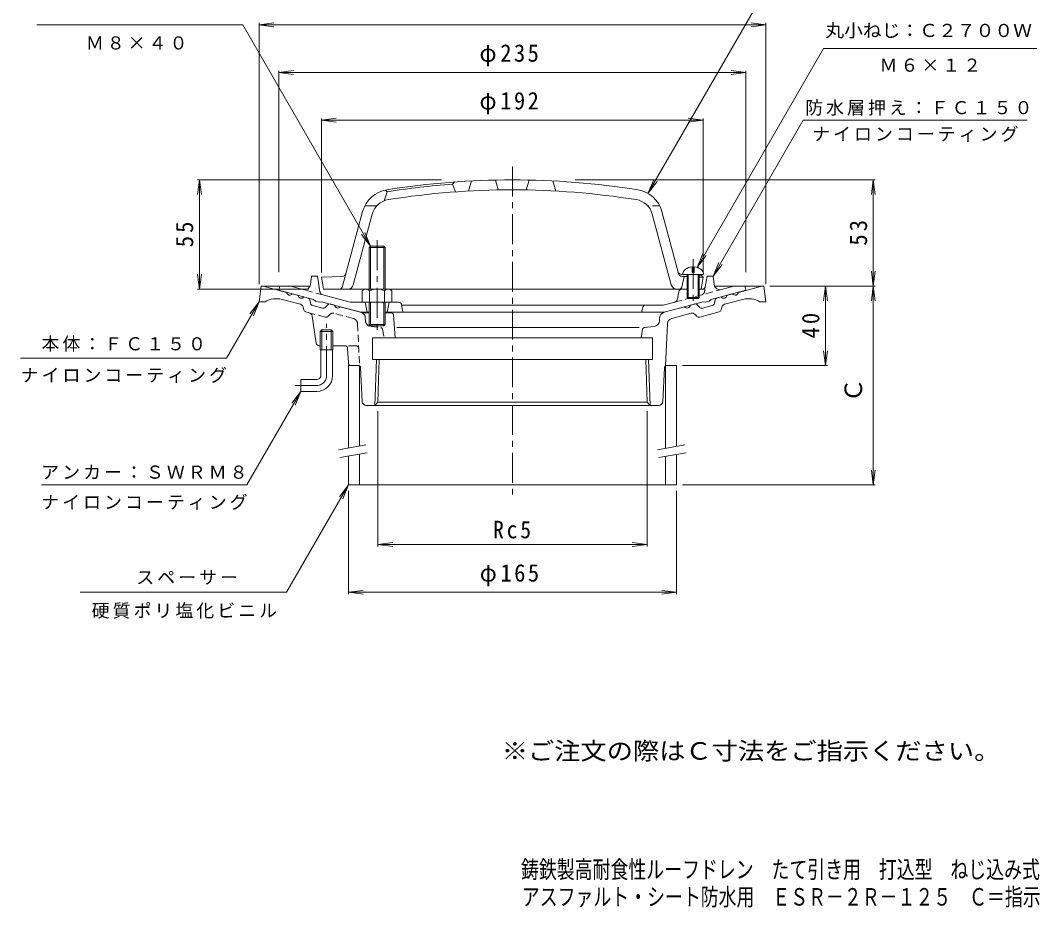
# Model space of a CAD drawing. Units: millimetres, scale not verified. Extents: x -290 to 222, y -346 to 356.
# Drawn here: x -290 to 222, y -346 to 100 of the extents above; entities that cross this region are included whole.
import ezdxf
from ezdxf.enums import TextEntityAlignment as Align

# ---------------------------------------------------------------- set-up
doc = ezdxf.new("R2010")
doc.units = ezdxf.units.MM
doc.header["$LTSCALE"] = 3
doc.linetypes.add('CHAIN1', pattern=[8, 5, -1, 1, -1])
doc.linetypes.add('DASHED1', pattern=[1.8, 1.2, -0.6])
for name, color, linetype, lineweight in [('0-0', 3, 'Continuous', 9), ('0-1', 2, 'Continuous', 9), ('0-2', 6, 'Continuous', 5), ('0-3', 4, 'Continuous', 9), ('0-4', 7, 'Continuous', 9), ('0-5', 7, 'Continuous', 9)]:
    doc.layers.add(name, color=color, linetype=linetype, lineweight=lineweight)
doc.layers.add('F-4', color=2, linetype='Continuous')
doc.layers.add('F-5', color=2, linetype='Continuous')
doc.styles.add('ＭＳ ゴシック', font='')
doc.styles.get('ＭＳ ゴシック').set_extended_font_data('MS Gothic')

msp = doc.modelspace()

# ---------------------------------------------------------------- linework, layer by layer
at = {"layer": '0-0', "linetype": 'CHAIN1'}
for p, q in [((-42.702, 26.825), (-42.702, -138.751)), ((-136.202, -78.275), (-136.202, -52.275)), ((-141.202, -83.275), (-152.202, -83.275))]:
    msp.add_line(p, q, dxfattribs=at)
at = {"layer": '0-0'}
for p, q in [((-170.202, -41.275), (-169.202, -33.275)), ((-169.202, -33.275), (-144.476, -33.275)), ((-168.202, -33.275), (-156.346, -36.452)), ((58.822, -33.275), (83.798, -33.275)), ((82.798, -33.275), (70.942, -36.452)), ((84.798, -41.275), (83.798, -33.275)), ((-149.372, -42.462), (-158.56, -40)), ((-153.449, -37.229), (-150.551, -38.005)), ((-145.352, -39.398), (-147.653, -38.781)), ((-144.631, -40.163), (-144.269, -41.936)), ((59.227, -40.163), (58.865, -41.936)), ((59.948, -39.398), (62.249, -38.781)), ((63.968, -42.462), (73.156, -40)), ((68.044, -37.229), (65.147, -38.005)), ((-170.202, -41.275), (-167.202, -41.275)), ((-147.692, -45.16), (-147.931, -43.993)), ((-143.187, -43.084), (-138.217, -44.416)), ((-135.506, -42.608), (-136.706, -43.962)), ((-132.198, -42.923), (-134.499, -42.306)), ((-118.958, -46.47), (-129.3, -43.699)), ((33.554, -46.47), (43.896, -43.699)), ((46.794, -42.923), (49.095, -42.306)), ((50.102, -42.608), (51.302, -43.962)), ((57.783, -43.084), (52.813, -44.416)), ((62.288, -45.16), (62.526, -43.993)), ((84.798, -41.275), (81.798, -41.275)), ((-144.962, -46.749), (-146.61, -46.308)), ((-141.398, -62.004), (-143.503, -48.376)), ((-114.702, -46.775), (-118.225, -46.775)), ((-103.631, -46.775), (-106.702, -46.775)), ((-102.633, -47.701), (-101.776, -59.275)), ((31.269, -50.729), (31.333, -49.238)), ((37.424, -49.574), (47.145, -46.97)), ((49.949, -48.466), (49.159, -47.574)), ((51.46, -48.919), (61.206, -46.308)), ((-138.562, -55.275), (-139.377, -56.075)), ((-133.027, -56.075), (-139.377, -56.075)), ((-139.377, -65.275), (-139.377, -56.075)), ((-133.842, -55.275), (-138.562, -55.275)), ((-138.562, -65.275), (-138.562, -55.275)), ((-133.027, -56.075), (-133.842, -55.275)), ((-133.842, -65.275), (-133.842, -55.275)), ((-133.027, -65.275), (-133.027, -56.075)), ((21.051, -54.186), (-100.857, -54.186)), ((22.675, -55.015), (21.965, -59.275)), ((28.628, -53.578), (23.542, -54.186)), ((35.203, -52.342), (34.293, -73.385)), ((-113.202, -59.275), (-113.202, -70.275)), ((-113.202, -59.275), (27.798, -59.275)), ((27.798, -59.275), (27.798, -70.275)), ((-139.916, -63.275), (-139.377, -63.275)), ((-133.027, -65.275), (-139.377, -65.275)), ((-139.202, -78.275), (-139.202, -65.275)), ((-133.202, -78.275), (-133.202, -65.275)), ((-133.027, -63.275), (-127.129, -63.275)), ((-125.631, -64.7), (-125.273, -71.85)), ((-113.202, -70.275), (27.798, -70.275)), ((-111.917, -93.275), (-111.198, -70.275)), ((26.513, -93.275), (25.794, -70.275)), ((-123.775, -73.275), (-120.153, -73.275)), ((-118.297, -91.375), (-119.155, -74.225)), ((32.893, -91.375), (33.75, -74.225)), ((-149.202, -80.275), (-149.202, -86.275)), ((-141.202, -80.275), (-149.202, -80.275)), ((-141.202, -86.275), (-149.202, -86.275)), ((-110.39, -91.749), (24.986, -91.749)), ((-116.3, -93.275), (30.895, -93.275))]:
    msp.add_line(p, q, dxfattribs=at)
at = {"layer": '0-0', "linetype": 'DASHED1'}
for p, q in [((-136.864, -48.919), (-144.962, -46.749)), ((-135.354, -48.466), (-134.563, -47.574)), ((-122.828, -49.574), (-132.549, -46.97)), ((-116.673, -50.729), (-116.737, -49.238)), ((-120.607, -52.342), (-119.697, -73.385)), ((-114.032, -53.578), (-108.946, -54.186)), ((-108.079, -55.015), (-107.369, -59.275)), ((-121.571, -63.275), (-127.129, -63.275))]:
    msp.add_line(p, q, dxfattribs=at)
at = {"layer": '0-0'}
for points in [[(-111.917, -93.275), (-110.39, -91.749), (-109.719, -70.275)], [(26.513, -93.275), (24.986, -91.749), (24.315, -70.275)]]:
    msp.add_lwpolyline(points, dxfattribs=at)
for centre, radius, start, end in [((-161.407, -50.625), 11, 74.99997, 121.79021), ((-154.736, -36.237), 1.625, 187.61929, 322.3797), ((-148.94, -37.789), 1.625, 187.62059, 322.37891), ((-145.611, -40.364), 1, 11.56642, 75.00078), ((60.207, -40.364), 1, 104.99922, 168.43358), ((63.536, -37.789), 1.625, 217.62109, 352.37941), ((69.332, -36.237), 1.625, 217.6203, 352.38071), ((76.003, -50.625), 11, 58.20979, 105.00003), ((-149.89, -44.394), 2, 11.56621, 75.0005), ((-146.222, -44.859), 1.5, 191.56628, 255.00128), ((-142.799, -41.635), 1.5, 191.5649, 254.99991), ((-137.829, -42.967), 1.5, 254.99991, 318.43558), ((-134.758, -43.272), 1, 75.00023, 138.43498), ((-130.587, -42.707), 1.625, 187.62059, 322.38074), ((45.183, -42.707), 1.625, 217.61926, 352.37941), ((49.354, -43.272), 1, 41.56502, 104.99977), ((52.425, -42.967), 1.5, 221.56442, 285.00009), ((57.395, -41.635), 1.5, 285.00009, 348.4351), ((60.818, -44.859), 1.5, 284.99872, 348.43372), ((64.486, -44.394), 2, 104.9995, 168.43379), ((-145.48, -48.681), 2, 8.77884, 75.00076), ((-119.735, -49.368), 3, 59.78954, 75.00024), ((-103.631, -47.775), 1, 4.23788, 90), ((28.272, -50.599), 3, 276.82027, 357.52458), ((34.33, -49.368), 3, 104.99976, 177.5246), ((38.2, -52.472), 3, 104.99898, 177.5246), ((47.663, -48.901), 2, 41.56493, 105.00024), ((51.072, -47.47), 1.5, 221.56349, 284.99872), ((23.661, -55.179), 1, 96.82062, 170.53838), ((-139.916, -61.775), 1.5, 188.77872, 270), ((-127.129, -64.775), 1.5, 2.86287, 90), ((-123.775, -71.775), 1.5, 182.86287, 270), ((-120.153, -74.275), 1, 2.86252, 90), ((34.749, -74.275), 1, 117.1295, 177.13748), ((-141.202, -78.275), 2, 270, 0), ((-141.202, -78.275), 8, 270, 0), ((-116.3, -91.275), 2, 182.86198, 270), ((30.895, -91.275), 2, 270, 357.13802)]:
    msp.add_arc(centre, radius, start, end, dxfattribs=at)
at = {"layer": '0-0', "linetype": 'DASHED1'}
for centre, radius, start, end in [((-136.476, -47.47), 1.5, 255.00128, 318.43651), ((-133.067, -48.901), 2, 74.99976, 138.43507), ((-123.604, -52.472), 3, 2.4754, 75.00102), ((-119.735, -49.368), 3, 2.4754, 59.78954), ((-113.676, -50.599), 3, 182.47542, 263.17973), ((-109.065, -55.179), 1, 9.46162, 83.17938), ((-121.571, -64.775), 1.5, 2.4754, 90)]:
    msp.add_arc(centre, radius, start, end, dxfattribs=at)
at = {"layer": '0-0', "linetype": 'CHAIN1'}
msp.add_arc((-141.202, -78.275), 5, 270, 0, dxfattribs=at)
at = {"layer": '0-1', "color": 4, "linetype": 'CHAIN1'}
msp.add_line((-110.827, -10.242), (-110.827, -56.242), dxfattribs=at)
at = {"layer": '0-1', "color": 4}
for p, q in [((-114.827, -34.885), (-114.827, -13.918)), ((-114.151, -34.885), (-114.151, -13.242)), ((-107.504, -34.885), (-107.504, -13.242)), ((-106.827, -34.885), (-106.827, -13.918)), ((-118.327, -35.607), (-118.327, -41.385)), ((-116.451, -34.885), (-105.203, -34.885)), ((-114.574, -35.607), (-114.574, -41.385)), ((-107.08, -35.607), (-107.08, -41.385)), ((-103.327, -35.607), (-103.327, -41.385)), ((-118.327, -41.385), (-103.327, -41.385)), ((-114.827, -41.385), (-114.827, -52.565)), ((-114.151, -41.385), (-114.151, -53.242)), ((-107.504, -41.385), (-107.504, -53.242)), ((-106.827, -41.385), (-106.827, -52.565))]:
    msp.add_line(p, q, dxfattribs=at)
at = {"layer": '0-1'}
for p, q in [((-144.377, -32.528), (-143.827, -28.385)), ((-140.827, -28.385), (-143.827, -28.385)), ((-139.539, -36.119), (-140.827, -28.385)), ((54.299, -33.632), (55.173, -28.385)), ((55.173, -28.385), (58.173, -28.385)), ((58.723, -32.528), (58.173, -28.385)), ((-160.327, -35.385), (-159.827, -33.385)), ((-142.827, -40.075), (-160.327, -35.385)), ((-154.268, -33.385), (-159.827, -33.385)), ((-148.128, -35.031), (-154.268, -33.385)), ((52.819, -34.885), (51.173, -34.885)), ((57.173, -40.075), (74.673, -35.385)), ((62.473, -35.031), (68.614, -33.385)), ((68.614, -33.385), (74.173, -33.385)), ((74.673, -35.385), (74.173, -33.385)), ((-142.827, -40.075), (-141.827, -40.86)), ((-139.827, -41.396), (-141.827, -40.86)), ((-138.083, -37.722), (-124.412, -41.385)), ((40.967, -36.144), (40.381, -39.731)), ((54.173, -41.396), (56.173, -40.86)), ((57.173, -40.075), (56.173, -40.86)), ((-138.827, -41.146), (-139.827, -41.396)), ((-119.274, -46.385), (-138.827, -41.146)), ((-100.057, -41.385), (-124.412, -41.385)), ((-116.827, -41.385), (-115.827, -46.385)), ((-104.827, -41.385), (-105.827, -46.385)), ((-98.586, -42.591), (-97.827, -46.385)), ((-98.527, -42.885), (33.159, -42.885)), ((22.966, -43.611), (22.173, -46.385)), ((38.925, -41.341), (33.159, -42.885)), ((33.62, -46.385), (53.173, -41.146)), ((53.173, -41.146), (54.173, -41.396)), ((-114.827, -46.385), (-119.274, -46.385)), ((-106.827, -46.385), (33.62, -46.385))]:
    msp.add_line(p, q, dxfattribs=at)
at = {"layer": '0-1', "linetype": 'DASHED1'}
for p, q in [((-138.083, -37.722), (-148.128, -35.031)), ((38.925, -41.341), (62.473, -35.031)), ((53.885, -36.119), (54.299, -33.632))]:
    msp.add_line(p, q, dxfattribs=at)
at = {"layer": '0-1', "color": 4}
for points in [[(-106.827, -13.918), (-114.827, -13.918), (-114.151, -13.242), (-107.504, -13.242)], [(-106.827, -52.565), (-114.827, -52.565), (-114.151, -53.242), (-107.504, -53.242)]]:
    msp.add_lwpolyline(points, close=True, dxfattribs=at)
at = {"layer": '0-1'}
for centre, radius, start, end in [((-147.351, -32.133), 3, 254.99991, 352.43501), ((42.448, -36.385), 1.5, 90, 170.72017), ((52.819, -33.385), 1.5, 270, 350.54048), ((61.697, -32.133), 3, 187.56569, 285.00009), ((-137.566, -35.79), 2, 189.45839, 254.99998), ((38.407, -39.409), 2, 285.00052, 350.72157), ((-100.057, -42.885), 1.5, 11.31021, 90), ((23.927, -43.885), 1, 90, 164.05402)]:
    msp.add_arc(centre, radius, start, end, dxfattribs=at)
at = {"layer": '0-1', "color": 4}
for centre, radius, start, end in [((-116.451, -37.686), 2.8, 47.92557, 132.07463), ((-110.827, -44.975), 10.089, 68.19786, 111.80214), ((-105.203, -37.686), 2.8, 47.92572, 132.07428)]:
    msp.add_arc(centre, radius, start, end, dxfattribs=at)
at = {"layer": '0-1', "linetype": 'DASHED1'}
msp.add_arc((51.912, -35.79), 2, 285.00002, 350.54161, dxfattribs=at)
at = {"layer": '0-2'}
for p, q in [((-63.327, 19.589), (-64.827, 14.501)), ((-51.327, 20.024), (-49.827, 15.052)), ((-34.327, 20.024), (-35.827, 15.052)), ((-22.327, 19.589), (-20.827, 14.501)), ((-107.327, 9.571), (-105.827, 14.109)), ((-105.827, 14.109), (-106.827, 14.937)), ((-116.971, 7.115), (-110.92, 7.115)), ((-128.172, -33.403), (-118.105, 4.167)), ((-122.796, -32.662), (-113.275, 2.873)), ((37.142, -32.662), (27.621, 2.873)), ((40.793, -26.966), (32.45, 4.167)), ((47.673, -23.596), (47.673, -26.478)), ((48.673, -23.596), (48.673, -26.478)), ((-128.295, -28.447), (-138.827, -28.885)), ((-138.827, -28.885), (-137.827, -34.885)), ((42.382, -27.478), (45.173, -27.594)), ((42.444, -33.728), (43.673, -28.49)), ((42.641, -28.447), (45.173, -28.552)), ((42.923, -27.478), (53.423, -27.478)), ((45.173, -27.478), (45.173, -38.978)), ((45.673, -27.478), (45.673, -39.478)), ((47.673, -26.478), (48.673, -26.478)), ((50.673, -27.478), (50.673, -39.478)), ((51.173, -27.478), (51.173, -38.978)), ((51.173, -27.844), (52.173, -27.886)), ((51.173, -28.802), (53.173, -28.885)), ((53.173, -28.885), (52.173, -27.886)), ((53.173, -28.885), (52.173, -34.885)), ((-116.451, -34.885), (-137.827, -34.885)), ((45.173, -34.885), (-105.203, -34.885)), ((52.173, -34.885), (51.173, -34.885)), ((45.173, -38.978), (51.173, -38.978)), ((45.173, -38.978), (45.673, -39.478)), ((45.673, -39.478), (50.673, -39.478)), ((51.173, -38.978), (50.673, -39.478))]:
    msp.add_line(p, q, dxfattribs=at)
at = {"layer": '0-2', "linetype": 'DASHED1'}
msp.add_line((31.317, 7.115), (25.266, 7.115), dxfattribs=at)
at = {"layer": '0-2', "linetype": 'CHAIN1'}
msp.add_line((48.173, -19.746), (48.173, -41.39), dxfattribs=at)
at = {"layer": '0-2'}
msp.add_lwpolyline([(-71.827, 19.062), (-72.827, 17.985), (-71.327, 14.085)], dxfattribs=at)
for centre, radius, start, end in [((-42.827, -379.886), 400, 80.91542, 99.08458), ((-42.827, -379.886), 399, 94.31203, 99.08472), ((-103.616, 0.285), 15, 99.08466, 164.99997), ((-42.827, -379.886), 395, 80.91542, 99.08459), ((17.961, 0.285), 15, 15.00003, 80.9155), ((-103.616, 0.285), 10, 99.0847, 164.99988), ((17.961, 0.285), 10, 15.00012, 80.9153), ((-128.379, -26.448), 2, 272.38673, 345.0005), ((42.465, -25.479), 2, 195.00024, 267.61327), ((42.724, -26.448), 2, 194.9995, 267.61327), ((-130.103, -32.886), 2, 270, 345.00026), ((-125.694, -31.885), 3, 270, 345.00024), ((40.04, -31.885), 3, 194.99976, 270), ((40.984, -33.385), 1.5, 270, 346.80072)]:
    msp.add_arc(centre, radius, start, end, dxfattribs=at)
for start_param, end_param in [(1.6661844, 3.1415927), (6.2831853, 7.7585936)]:
    msp.add_ellipse((48.173, -27.478), major_axis=(5.25, 0), ratio=0.7428, start_param=start_param, end_param=end_param, dxfattribs=at)
at = {"layer": '0-3'}
for p, q in [((-125.202, -73.275), (-125.202, -114.704)), ((-119.702, -73.275), (-125.202, -73.275)), ((-119.702, -73.275), (-119.702, -113.734)), ((34.298, -73.275), (34.298, -114.88)), ((39.798, -73.275), (34.298, -73.275)), ((39.798, -73.275), (39.798, -113.91)), ((-119.702, -117.796), (-119.702, -133.275)), ((34.298, -118.942), (34.298, -133.275)), ((39.798, -117.972), (39.798, -133.275))]:
    msp.add_line(p, q, dxfattribs=at)
at = {"layer": '0-3', "color": 7}
for p, q in [((-130.316, -115.605), (-116.528, -113.175)), ((-129.621, -119.545), (-115.834, -117.114)), ((30.185, -115.605), (43.972, -113.175)), ((30.879, -119.545), (44.666, -117.114))]:
    msp.add_line(p, q, dxfattribs=at)
at = {"layer": '0-3'}
msp.add_lwpolyline([(-125.202, -118.765), (-125.202, -133.275), (39.798, -133.275)], dxfattribs=at)
at = {"layer": '0-4'}
for p, q in [((-170.202, 98.114), (-162.766, 99.093)), ((-170.202, -32.275), (-170.202, 99.014)), ((-170.202, 98.114), (84.798, 98.114)), ((-170.202, 98.114), (-162.766, 97.136)), ((84.798, 98.114), (77.362, 99.093)), ((84.798, 98.114), (77.362, 97.136)), ((84.798, -32.275), (84.798, 99.014)), ((-160.327, 74.114), (-152.891, 75.093)), ((-160.327, -26.385), (-160.327, 75.014)), ((-160.327, 74.114), (74.673, 74.114)), ((-160.327, 74.114), (-152.891, 73.136)), ((74.673, 74.114), (67.237, 75.093)), ((74.673, 74.114), (67.237, 73.136)), ((74.673, -26.385), (74.673, 75.014)), ((-138.827, 50.114), (-131.391, 51.093)), ((-138.827, -26.386), (-138.827, 51.014)), ((-138.827, 50.114), (53.173, 50.114)), ((-138.827, 50.114), (-131.391, 49.136)), ((53.173, 50.114), (45.737, 51.093)), ((53.173, 50.114), (45.737, 49.136)), ((53.173, -26.386), (53.173, 51.014)), ((-200.202, 20.114), (-201.181, 12.679)), ((-78.455, 20.114), (-201.102, 20.114)), ((-200.202, -34.885), (-200.202, 20.114)), ((-200.202, 20.114), (-199.223, 12.679)), ((-11.253, 20.114), (139.698, 20.114)), ((138.798, 20.114), (137.819, 12.679)), ((138.798, -33.275), (138.798, 20.114)), ((138.798, 20.114), (139.777, 12.679)), ((-200.202, -34.885), (-201.181, -27.45)), ((-200.202, -34.885), (-199.223, -27.45)), ((138.798, -33.275), (137.819, -25.84)), ((138.798, -33.275), (139.777, -25.84)), ((-145.327, -34.885), (-201.102, -34.885)), ((86.798, -33.275), (139.698, -33.275)), ((114.798, -33.275), (113.819, -40.711)), ((114.798, -73.275), (114.798, -33.275)), ((114.798, -33.275), (115.777, -40.711)), ((138.798, -33.275), (137.819, -40.711)), ((138.798, -133.275), (138.798, -33.275)), ((138.798, -33.275), (139.777, -40.711)), ((114.798, -73.275), (113.819, -65.839)), ((114.798, -73.275), (115.777, -65.839)), ((42.798, -73.275), (115.698, -73.275)), ((-110.39, -96.275), (-110.39, -164.175)), ((24.986, -96.275), (24.986, -164.175)), ((138.798, -133.275), (137.819, -125.84)), ((138.798, -133.275), (139.777, -125.84)), ((42.798, -133.275), (139.698, -133.275)), ((-125.202, -136.275), (-125.202, -188.175)), ((39.798, -136.275), (39.798, -188.175)), ((-110.39, -163.275), (-102.955, -162.296)), ((-110.39, -163.275), (24.986, -163.275)), ((-110.39, -163.275), (-102.955, -164.254)), ((24.986, -163.275), (17.55, -162.296)), ((24.986, -163.275), (17.55, -164.254)), ((-125.202, -187.275), (-117.766, -186.296)), ((-125.202, -187.275), (39.798, -187.275)), ((-125.202, -187.275), (-117.766, -188.254)), ((39.798, -187.275), (32.362, -186.296)), ((39.798, -187.275), (32.362, -188.254))]:
    msp.add_line(p, q, dxfattribs=at)
at = {"layer": '0-5'}
for p, q in [((25.461, 13.276), (88.3, 122.115)), ((-178.442, 98.114), (-282.036, 98.114)), ((-114.151, -13.242), (-178.442, 98.114)), ((50.242, -23.894), (113.755, 86.114)), ((113.755, 86.114), (221.126, 86.114)), ((58.173, -28.385), (103.495, 50.114)), ((103.495, 50.114), (216.14, 50.114)), ((25.461, 13.276), (28.332, 20.205)), ((25.461, 13.276), (30.027, 19.226)), ((-114.151, -13.242), (-118.716, -7.292)), ((-114.151, -13.242), (-117.021, -6.313)), ((50.242, -23.894), (53.112, -16.964)), ((50.242, -23.894), (54.808, -17.943)), ((58.173, -28.385), (61.043, -21.456)), ((58.173, -28.385), (62.739, -22.435)), ((-170.202, -41.275), (-186.498, -69.501)), ((-170.202, -41.275), (-174.768, -47.226)), ((-170.202, -41.275), (-173.072, -48.204)), ((-186.498, -69.501), (-290.263, -69.501)), ((-149.202, -86.275), (-176.337, -133.275)), ((-149.202, -86.275), (-153.768, -92.226)), ((-149.202, -86.275), (-152.072, -93.204)), ((-176.337, -133.275), (-279.672, -133.275)), ((-125.202, -133.275), (-156.379, -187.275)), ((-125.202, -133.275), (-129.768, -139.225)), ((-125.202, -133.275), (-128.072, -140.204)), ((-156.379, -187.275), (-260.17, -187.275))]:
    msp.add_line(p, q, dxfattribs=at)

# ---------------------------------------------------------------- texts
at = {"layer": '0-0', "color": 7, "insert": (-254.398, -200.524), "char_height": 6.598, "attachment_point": 7, "style": 'ＭＳ ゴシック'}
msp.add_mtext('\\T1.17;硬質ポリ塩化ビニル', dxfattribs=at)
at = {"layer": '0-4', "color": 2, "style": 'ＭＳ ゴシック'}
msp.add_text('Ｃ', height=8.798, rotation=90, dxfattribs=at).set_placement((135.798, -91.754), align=Align.BOTTOM_LEFT)
at = {"layer": '0-4', "color": 2, "char_height": 8.798, "attachment_point": 7, "style": 'ＭＳ ゴシック'}
for s, insert in [('\\T1.21;\\W0.95;φ235', (-59.327, 77.114)), ('\\T1.21;\\W0.95;φ192', (-59.327, 53.114)), ('\\T1.27;\\W0.9;Rc5', (-52.452, -160.275)), ('\\T1.21;\\W0.95;φ165', (-59.202, -184.275))]:
    msp.add_mtext(s, dxfattribs=dict(at, insert=insert))
at = {"layer": '0-4', "color": 2, "char_height": 8.798, "attachment_point": 7, "rotation": 90, "style": 'ＭＳ ゴシック'}
for s, insert in [('\\T1.27;\\W0.95;55', (-203.202, -13.761)), ('\\T1.27;\\W0.95;53', (135.798, -12.955)), ('\\T1.27;\\W0.95;40', (111.798, -59.65))]:
    msp.add_mtext(s, dxfattribs=dict(at, insert=insert))
at = {"layer": '0-5', "style": 'ＭＳ ゴシック', "width": 1.05}
msp.add_text('丸小ねじ：Ｃ２７００Ｗ', height=6.598, dxfattribs=at).set_placement((114.657, 89.962), align=Align.BOTTOM_LEFT)
at = {"layer": '0-5', "char_height": 6.598, "attachment_point": 7, "style": 'ＭＳ ゴシック'}
for s, insert in [('\\T1.17;Ｍ８×４０', (-257.303, 85.551)), ('\\T1.17;Ｍ６×１２', (141.941, 74.391)), ('\\T1.17;防水層押え：ＦＣ１５０', (104.548, 52.389)), ('\\T1.17;ナイロンコーティング', (108.068, 39.188)), ('\\T1.17;本体：ＦＣ１５０', (-279.63, -66.33)), ('\\T1.17;ナイロンコーティング', (-290.13, -82.086)), ('\\T1.17;アンカー：ＳＷＲＭ８', (-279.755, -130.499)), ('\\T1.17;ナイロンコーティング', (-279.755, -145.941)), ('\\T1.17;スペーサー', (-231.946, -183.463))]:
    msp.add_mtext(s, dxfattribs=dict(at, insert=insert))
at = {"layer": 'F-4', "style": 'ＭＳ ゴシック', "width": 0.75}
for s, p in [('鋳鉄製高耐食性ルーフドレン\u3000たて引き用\u3000打込型\u3000ねじ込み式', (-38.405, -333.666)), ('アスファルト・シート防水用\u3000ＥＳＲ－２Ｒ－１２５\u3000Ｃ＝指示', (-38.009, -347.433))]:
    msp.add_text(s, height=8.798, dxfattribs=at).set_placement(p, align=Align.BOTTOM_LEFT)
at = {"layer": 'F-5', "style": 'ＭＳ ゴシック', "width": 1.1}
msp.add_text('※ご注文の際はＣ寸法をご指示ください。', height=8.798, dxfattribs=at).set_placement((-48.111, -274.08), align=Align.BOTTOM_LEFT)

doc.saveas('drawing.dxf')
